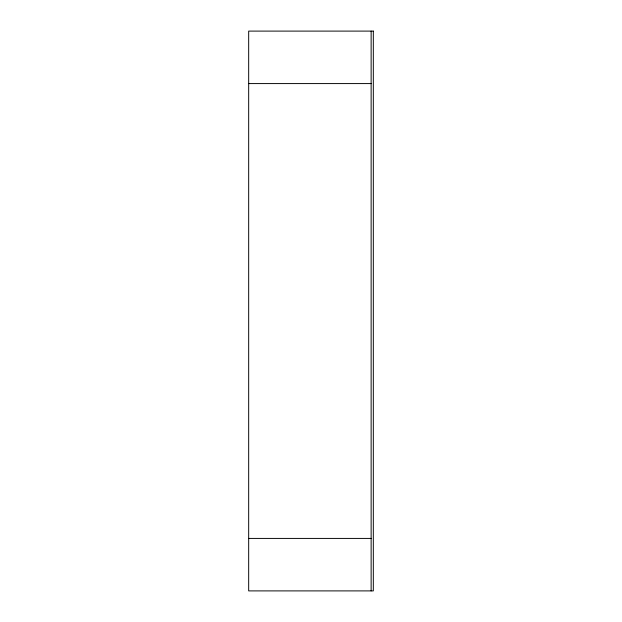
<?xml version="1.0" encoding="UTF-8"?>
<svg xmlns="http://www.w3.org/2000/svg" width="622" height="622" viewBox="0 0 622 622"><rect width="100%" height="100%" fill="white"/><g stroke="black" fill="none" stroke-linecap="round" stroke-linejoin="round"><path stroke-width="0.93" d="M248.676 83.581L371.132 83.581M248.676 538.419L371.132 538.419M371.132 31.1L371.132 590.9M373.324 31.1L248.676 31.1L248.676 590.9L373.324 590.9L373.324 31.1"/></g></svg>
